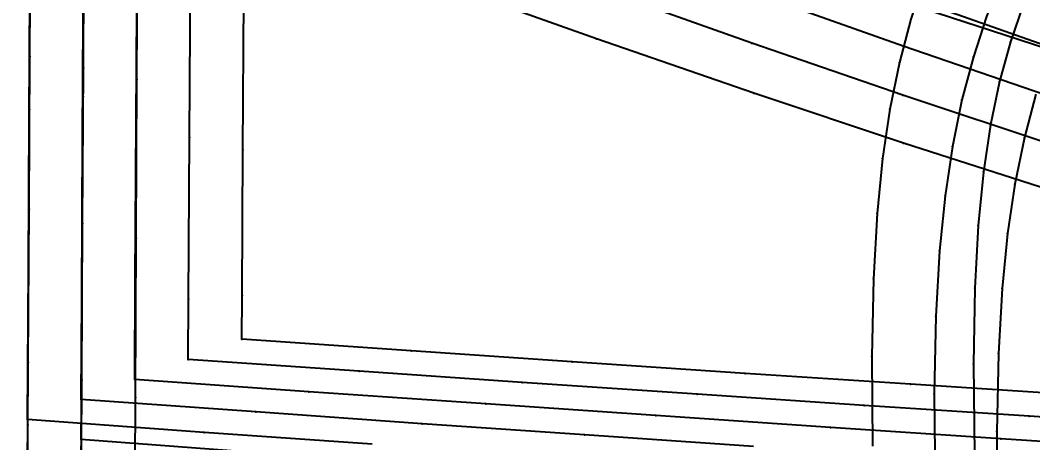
# Model space of a CAD drawing. Extents: x -2408 to 1029, y -526 to 2095.
# Drawn here: x -772.5 to -676.5, y 764.5 to 804.6 of the extents above; entities that cross this region are included whole.
import ezdxf

# ---------------------------------------------------------------- set-up
doc = ezdxf.new("R2010")
doc.units = 0

# ---------------------------------------------------------------- blocks, each defined once
blk = doc.blocks.new(' -30')
at = {"layer": '1'}
blk.add_lwpolyline([(-159.78194, 379.938352), (-161.1035, 376.821743), (-162.311324, 373.30564), (-163.340497, 369.522199), (-164.1971, 365.409457), (-164.861893, 360.961935), (-165.360514, 355.873847), (-165.685283, 349.916577), (-165.809245, 342.73844), (-165.700177, 334.107873)], dxfattribs=at)
at = {"layer": '14'}
for points in [[(-159.615963, 396.919506), (-161.901991, 394.426914), (-163.936865, 391.850061), (-165.782584, 389.109385), (-167.483626, 386.128116), (-169.07561, 382.812492), (-170.500522, 379.245216), (-171.74738, 375.443515), (-172.830299, 371.333759), (-173.734332, 366.905471), (-174.433899, 362.223535), (-174.954474, 356.997595), (-175.302794, 350.810402), (-175.459093, 343.425405), (-175.376258, 334.919801)], [(-1093.271043, 308.091929), (-1108.745305, 309.101899), (-1124.431306, 310.137235), (-1140.837746, 311.232743), (-1156.130864, 312.266322), (-1172.183685, 313.367615), (-1172.158772, 317.5206), (-1172.075828, 331.347228), (-1171.989363, 345.760911), (-1171.88675, 362.866344), (-1171.796909, 377.842737), (-1171.703377, 393.434387), (-1171.609107, 409.149089), (-1171.49473, 428.215656), (-1171.38958, 445.744084), (-1171.283699, 463.394285), (-1171.175842, 481.373901), (-1167.054113, 481.619686), (-1152.638259, 482.463332), (-1137.95852, 483.305457), (-1122.184231, 484.194571), (-1106.716652, 485.051688), (-1089.64359, 485.98142)]]:
    blk.add_lwpolyline(points, dxfattribs=at)
at = {"layer": '2'}
blk.add_point((-1172.183685, 313.367615), dxfattribs=at)
at = {"layer": '3'}
for p in [(-162.311324, 373.30564), (-172.830299, 371.333759), (-163.340497, 369.522199), (-173.734332, 366.905471), (-164.1971, 365.409457), (-174.433899, 362.223535), (-164.861893, 360.961935), (-174.954474, 356.997595), (-165.360514, 355.873847), (-175.302794, 350.810402), (-165.685283, 349.916577), (-175.459093, 343.425405), (-165.809245, 342.73844), (-1172.075828, 331.347228), (-1172.158772, 317.5206), (-1156.130864, 312.266322), (-1140.837746, 311.232743), (-1124.431306, 310.137235), (-1108.745305, 309.101899)]:
    blk.add_point(p, dxfattribs=at)
blk = doc.blocks.new(' -31')
at = {"layer": '14'}
for points in [[(-160.702593, 385.604184), (-162.403636, 382.62292), (-163.99562, 379.307274), (-165.420526, 375.739995), (-166.667376, 371.938294), (-167.750305, 367.828538), (-168.654339, 363.40025), (-169.353905, 358.718314), (-169.874474, 353.492374), (-170.222786, 347.305181), (-170.379081, 339.920187), (-170.296245, 331.414589)], [(-1080.754196, 304.966316), (-1097.512077, 306.060401), (-1113.151062, 307.093927), (-1129.003946, 308.153731), (-1145.584817, 309.275476), (-1161.040416, 310.334145), (-1177.263641, 311.462612), (-1177.230109, 317.179258), (-1177.14006, 332.530674), (-1177.049904, 347.900451), (-1176.944753, 365.826377), (-1176.853713, 381.346893), (-1176.75972, 397.370777), (-1176.665727, 413.39466), (-1176.574686, 428.915175), (-1176.469536, 446.841107), (-1176.363655, 464.89157), (-1176.255798, 483.278923), (-1163.036448, 484.063103), (-1148.167735, 484.924473), (-1133.325145, 485.767946), (-1118.560073, 486.592376), (-1102.100619, 487.495002), (-1087.22085, 488.29636)]]:
    blk.add_lwpolyline(points, dxfattribs=at)
at = {"layer": '2'}
blk.add_point((-1177.263641, 311.462612), dxfattribs=at)
at = {"layer": '3'}
for p in [(-166.667376, 371.938294), (-167.750305, 367.828538), (-168.654339, 363.40025), (-169.353905, 358.718314), (-169.874474, 353.492374), (-170.222786, 347.305181), (-170.379081, 339.920187), (-1177.14006, 332.530674), (-1177.230109, 317.179258), (-1161.040416, 310.334145), (-1145.584817, 309.275476), (-1129.003946, 308.153731), (-1113.151062, 307.093927), (-1097.512077, 306.060401)]:
    blk.add_point(p, dxfattribs=at)
blk = doc.blocks.new(' -32')
at = {"layer": '14'}
for points in [[(-161.587381, 368.433102), (-162.67031, 364.323357), (-163.574341, 359.895055), (-164.273899, 355.213132), (-164.794468, 349.987204), (-165.142786, 343.800013), (-165.299086, 336.415008), (-165.216251, 327.909416)], [(-1085.096167, 302.927501), (-1100.186994, 303.923924), (-1116.348618, 305.003901), (-1132.926842, 306.125328), (-1149.048121, 307.229227), (-1165.814259, 308.392205), (-1182.343674, 309.55761), (-1182.289488, 319.000043), (-1182.203537, 333.977697), (-1182.109921, 350.291256), (-1182.024786, 365.126866), (-1181.933745, 380.991544), (-1181.839752, 397.370762), (-1181.745759, 413.749971), (-1181.654719, 429.614649)]]:
    blk.add_lwpolyline(points, dxfattribs=at)
at = {"layer": '2'}
blk.add_point((-1182.343674, 309.55761), dxfattribs=at)
at = {"layer": '3'}
for p in [(-162.67031, 364.323357), (-163.574341, 359.895055), (-164.273899, 355.213132), (-164.794468, 349.987204), (-165.142786, 343.800013), (-165.299086, 336.415008), (-1182.203537, 333.977697), (-1182.289488, 319.000043), (-1165.814259, 308.392205), (-1149.048121, 307.229227), (-1132.926842, 306.125328), (-1116.348618, 305.003901), (-1100.186994, 303.923924)]:
    blk.add_point(p, dxfattribs=at)
blk = doc.blocks.new(' -33')
at = {"layer": '14'}
blk.add_lwpolyline([(-1123.658031, 303.192232), (-1139.668477, 304.290428), (-1155.078742, 305.360134), (-1170.859481, 306.469332), (-1187.423706, 307.652607), (-1187.36952, 317.299872), (-1187.28357, 332.602444), (-1187.189953, 349.2699), (-1187.104818, 364.427356), (-1187.013778, 380.636197), (-1186.919785, 397.37074), (-1186.825791, 414.105274), (-1186.734751, 430.314125), (-1186.629601, 449.035064), (-1186.52372, 467.886061), (-1186.415863, 487.08889), (-1184.780501, 487.188628), (-1170.61281, 488.033378), (-1154.678396, 488.958599), (-1139.060151, 489.845259), (-1123.666638, 490.701297), (-1106.611977, 491.62981), (-1091.261222, 492.44788)], dxfattribs=at)
at = {"layer": '2'}
blk.add_point((-1187.423706, 307.652607), dxfattribs=at)
at = {"layer": '3'}
for p in [(-1187.28357, 332.602444), (-1187.36952, 317.299872), (-1170.859481, 306.469332), (-1155.078742, 305.360134), (-1139.668477, 304.290428)]:
    blk.add_point(p, dxfattribs=at)
blk = doc.blocks.new(' -34')
at = {"layer": '14'}
blk.add_lwpolyline([(-1159.82543, 303.402062), (-1175.768836, 304.536697), (-1192.503662, 305.747604), (-1192.424578, 320.126644), (-1192.346187, 334.379847), (-1192.249341, 351.988387), (-1192.162452, 367.786449), (-1192.070397, 384.524007), (-1191.976127, 401.664205), (-1191.882595, 418.67018), (-1191.792754, 435.005096), (-1191.690141, 453.662183), (-1191.603676, 469.383348), (-1191.495819, 488.993912), (-1176.582011, 489.890794), (-1160.944126, 490.80358), (-1145.512276, 491.683291), (-1130.247445, 492.534809), (-1113.292566, 493.459759), (-1098.002736, 494.275341), (-1081.7692, 495.121965)], dxfattribs=at)
at = {"layer": '2'}
blk.add_point((-1192.503662, 305.747604), dxfattribs=at)
at = {"layer": '3'}
for p in [(-1192.346187, 334.379847), (-1192.424578, 320.126644), (-1175.768836, 304.536697)]:
    blk.add_point(p, dxfattribs=at)
blk = doc.blocks.new(' -35')
at = {"layer": '14'}
blk.add_lwpolyline([(-1171.505218, 302.659041), (-1187.423706, 303.842602), (-1187.406213, 307.089311), (-1187.330697, 321.105118), (-1187.248153, 336.425324), (-1187.169385, 351.044798), (-1187.082496, 367.171335), (-1186.990441, 384.256882), (-1186.896171, 401.753451), (-1186.802639, 419.113016), (-1186.712798, 435.787561), (-1186.610185, 454.83256), (-1186.52372, 470.880594), (-1186.415863, 490.898895), (-1184.814432, 490.999032), (-1170.6996, 491.860288), (-1154.784714, 492.80381), (-1139.174687, 493.706838), (-1123.783726, 494.577359), (-1106.727734, 495.519953), (-1091.373197, 496.348882)], dxfattribs=at)
at = {"layer": '2'}
blk.add_point((-1187.423706, 303.842602), dxfattribs=at)
at = {"layer": '3'}
for p in [(-1187.248153, 336.425324), (-1187.330697, 321.105118), (-1187.406213, 307.089311)]:
    blk.add_point(p, dxfattribs=at)
blk = doc.blocks.new(' -36')
at = {"layer": '14'}
blk.add_lwpolyline([(-1192.503662, 301.937618), (-1192.486169, 305.25046), (-1192.410653, 319.551749), (-1192.328109, 335.183998), (-1192.249341, 350.101252), (-1192.162452, 366.556246), (-1192.070397, 383.989802), (-1191.976127, 401.842742), (-1191.882595, 419.555888), (-1191.792754, 436.57006), (-1191.690141, 456.002975), (-1191.603676, 472.377881), (-1191.495819, 492.803917), (-1176.668804, 493.716524), (-1161.051805, 494.647349), (-1145.628944, 495.543388), (-1130.367293, 496.409458), (-1113.411559, 497.348659), (-1098.118332, 498.175313), (-1081.878993, 499.031804)], dxfattribs=at)
at = {"layer": '3'}
for p in [(-1192.328109, 335.183998), (-1192.410653, 319.551749), (-1192.486169, 305.25046)]:
    blk.add_point(p, dxfattribs=at)
blk = doc.blocks.new(' -37')
at = {"layer": '1'}
blk.add_lwpolyline([(-667.209652, 974.709338), (-681.741429, 979.865051), (-695.873955, 985.069032), (-710.271104, 990.588289), (-724.184115, 996.091386), (-737.08519, 1001.295547), (-737.676468, 1001.538925), (-738.942784, 1002.050241), (-753.123329, 1007.83247), (-767.397532, 1013.662201), (-781.548446, 1019.452861), (-795.680384, 1025.253665), (-805.455933, 1029.274597), (-801.797723, 1037.127768), (-795.469422, 1050.712958), (-789.089718, 1064.408584)], dxfattribs=at)
at = {"layer": '14'}
blk.add_lwpolyline([(-1187.423706, 300.032616), (-1187.390173, 306.509838), (-1187.315849, 320.866384), (-1187.229384, 337.568154), (-1187.148309, 353.228763), (-1187.059852, 370.315206), (-1186.966966, 388.257178), (-1186.872603, 406.484322), (-1186.779718, 424.426285), (-1186.691261, 441.512747), (-1186.591416, 460.798875), (-1186.508872, 476.743167), (-1186.415863, 494.7089), (-1184.849305, 494.809261), (-1170.789511, 495.68667), (-1154.895059, 496.648331), (-1139.293619, 497.567642), (-1123.90531, 498.452603), (-1106.848037, 499.409255), (-1091.489574, 500.24905)], dxfattribs=at)
at = {"layer": '3'}
for p in [(-1187.229384, 337.568154), (-1187.315849, 320.866384), (-1187.390173, 306.509838)]:
    blk.add_point(p, dxfattribs=at)
blk = doc.blocks.new(' -38')
at = {"layer": '1'}
blk.add_lwpolyline([(-667.255307, 970.063828), (-681.801836, 975.066497), (-696.291356, 980.224635), (-710.820775, 985.582316), (-725.18559, 991.077982), (-739.227644, 996.639557), (-750.781097, 1001.297531), (-751.389313, 1001.545792), (-753.491003, 1002.393675), (-767.610999, 1008.101741), (-781.824876, 1013.84348), (-795.779607, 1019.480303), (-809.612135, 1025.068183), (-819.30687, 1028.984756), (-815.527383, 1037.098369), (-809.205548, 1050.6698), (-802.768112, 1064.489424)], dxfattribs=at)
at = {"layer": '14'}
blk.add_lwpolyline([(-1192.503662, 298.127613), (-1192.437535, 311.150859), (-1192.363526, 325.726296), (-1192.289924, 340.221461), (-1192.206727, 356.606525), (-1192.116886, 374.299953), (-1192.023354, 392.720268), (-1191.929084, 411.285959), (-1191.837029, 429.415522), (-1191.75014, 446.527454), (-1191.671372, 462.04025), (-1191.588828, 478.296584), (-1191.495819, 496.613922), (-1176.758678, 497.541727), (-1161.163408, 498.490427), (-1145.750012, 499.402698), (-1130.491669, 500.283272), (-1113.535209, 501.236693), (-1098.238343, 502.074426), (-1081.993039, 502.940799)], dxfattribs=at)
at = {"layer": '3'}
for p in [(-681.801836, 975.066497), (-1192.289924, 340.221461), (-1192.363526, 325.726296), (-1192.437535, 311.150859)]:
    blk.add_point(p, dxfattribs=at)
blk = doc.blocks.new(' -39')
at = {"layer": '1'}
blk.add_lwpolyline([(-579.294051, 940.865493), (-594.210439, 944.445963), (-608.74346, 948.169501), (-623.541269, 952.212173), (-638.283165, 956.486251), (-652.952613, 960.972167), (-667.279614, 965.559094), (-681.833281, 970.406735), (-696.159356, 975.344522), (-710.611662, 980.487132), (-724.770656, 985.711709), (-739.095536, 991.198618), (-753.24907, 996.776907), (-764.484177, 1001.280136), (-765.109634, 1001.536407), (-767.485263, 1002.489666), (-781.677951, 1008.220886), (-795.904778, 1013.956777), (-809.946472, 1019.615793), (-823.823264, 1025.214607)], dxfattribs=at)
at = {"layer": '14'}
blk.add_lwpolyline([(-1187.423706, 296.22261), (-1187.357579, 309.495833), (-1187.28357, 324.351041), (-1187.209968, 339.124448), (-1187.126771, 355.824015), (-1187.03693, 373.857078), (-1186.943398, 392.630982), (-1186.849128, 411.553043), (-1186.757073, 430.030605), (-1186.670184, 447.471004), (-1186.591416, 463.281582), (-1186.508872, 479.849961), (-1186.415863, 498.518906), (-1184.885073, 498.619314), (-1170.882551, 499.51251), (-1155.009376, 500.492149), (-1139.416886, 501.427657), (-1124.03143, 502.327011), (-1106.972872, 503.297701), (-1091.610398, 504.148363)], dxfattribs=at)
at = {"layer": '3'}
for p in [(-696.159356, 975.344522), (-681.833281, 970.406735), (-1187.209968, 339.124448), (-1187.28357, 324.351041), (-1187.357579, 309.495833)]:
    blk.add_point(p, dxfattribs=at)
blk = doc.blocks.new(' -40')
at = {"layer": '1'}
blk.add_lwpolyline([(-578.64294, 937.434832), (-593.523432, 940.832687), (-608.265674, 944.420964), (-623.037715, 948.262567), (-637.749039, 952.331167), (-652.497749, 956.644366), (-667.086432, 961.132105), (-681.770925, 965.858444), (-695.972976, 970.603217), (-710.883067, 975.745707), (-724.793774, 980.704495), (-739.589348, 986.168049), (-753.704715, 991.568032), (-767.902788, 997.169207), (-778.183975, 1001.285782), (-778.821945, 1001.544342), (-781.708583, 1002.700954), (-796.345923, 1008.574664), (-810.350326, 1014.190894), (-824.614251, 1019.911132)], dxfattribs=at)
at = {"layer": '14'}
for points in [[(-666.809009, 974.365372), (-681.198367, 979.039045), (-695.534872, 983.871909), (-710.207219, 988.979317), (-724.446147, 994.094091), (-738.625564, 999.369941), (-753.17555, 1004.995766), (-767.23578, 1010.581536), (-773.451843, 1013.072205), (-773.451996, 1013.072281), (-773.455505, 1013.064804), (-767.840848, 1025.118075), (-761.278516, 1039.205766), (-754.398499, 1053.975449), (-754.398499, 1053.975449), (-751.765927, 1052.943479), (-738.108749, 1047.627238), (-723.959981, 1042.222143), (-709.731367, 1036.937069), (-695.47746, 1031.814563), (-681.166465, 1026.852444), (-666.52104, 1021.96988)], [(-1182.343674, 294.317608), (-1182.277546, 307.840807), (-1182.203538, 322.975788), (-1182.129936, 338.027436), (-1182.046739, 355.041523), (-1181.956898, 373.414223), (-1181.863366, 392.541697), (-1181.769096, 411.820128), (-1181.67704, 430.645698), (-1181.590152, 448.414563), (-1181.511384, 464.522911), (-1181.42884, 481.403337), (-1181.335831, 500.423889), (-1166.480586, 501.390987), (-1150.885072, 502.370568), (-1135.498077, 503.30981), (-1120.282256, 504.214421), (-1103.387803, 505.19182), (-1088.158287, 506.048867), (-1071.99521, 506.933419), (-1055.003948, 507.835009), (-1037.290129, 508.743158), (-1018.959187, 509.647397), (-1003.920956, 510.360938)]]:
    blk.add_lwpolyline(points, dxfattribs=at)
at = {"layer": '3'}
for p in [(-710.883067, 975.745707), (-695.972976, 970.603217), (-681.770925, 965.858444), (-1182.129936, 338.027436), (-1182.203538, 322.975788), (-1182.277546, 307.840807)]:
    blk.add_point(p, dxfattribs=at)

msp = doc.modelspace()

# ---------------------------------------------------------------- block references
at = {"layer": '1'}
for name, p in [(' -32', (420.69429, 460.98861)), (' -33', (420.69429, 460.98861)), (' -31', (420.69429, 460.98861)), (' -30', (420.69429, 460.98861)), (' -34', (420.69429, 460.98861)), (' -36', (420.69429, 460.98861)), (' -38', (420.69429, 460.98861)), (' -35', (420.69429, 460.98861)), (' -37', (420.69429, 460.98861)), (' -39', (420.69429, 460.98861)), (' -40', (420.69429, 460.98861)), (' -32', (-514.58038, 429.196867)), (' -31', (-515.430888, 429.247568)), (' -30', (-516.281493, 429.297884)), (' -38', (-6.951881, -172.870051)), (' -39', (-6.957418, -172.869929)), (' -37', (-6.946326, -172.869989)), (' -40', (-6.962963, -172.869906))]:
    msp.add_blockref(name, p, dxfattribs=at)

doc.saveas('drawing.dxf')
